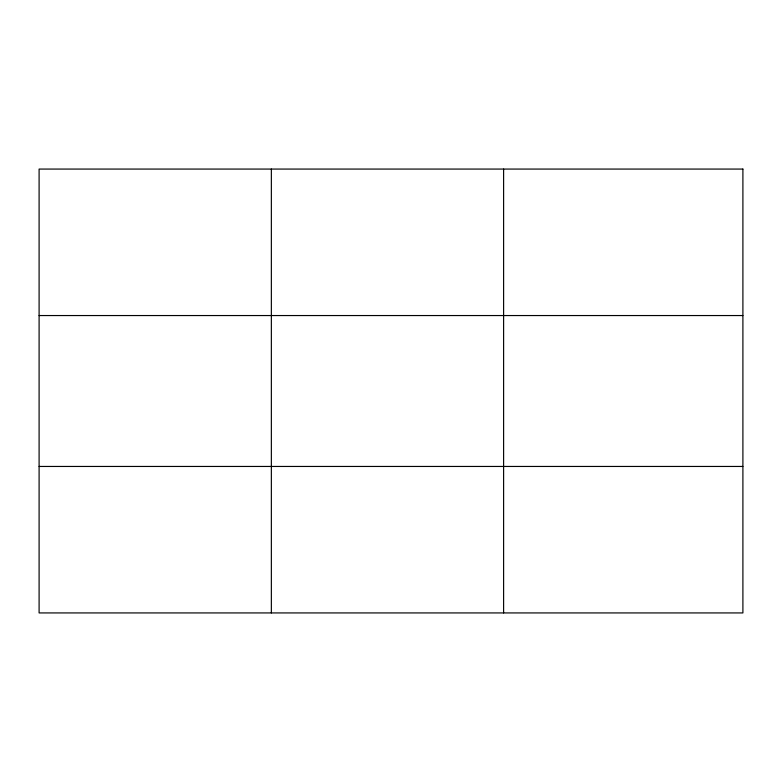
<?xml version="1.0" encoding="UTF-8"?>
<svg xmlns="http://www.w3.org/2000/svg" width="782" height="782" viewBox="0 0 782 782"><rect width="100%" height="100%" fill="white"/><g stroke="black" fill="none" stroke-linecap="round" stroke-linejoin="round"><path stroke-width="1.17" d="M271.354 612.932L271.354 169.068M503.608 612.932L503.608 169.068M39.1 315.547L742.9 315.547M39.1 466.453L742.9 466.453M742.9 169.068L742.9 612.932L39.1 612.932L39.1 169.068L742.9 169.068"/></g></svg>
